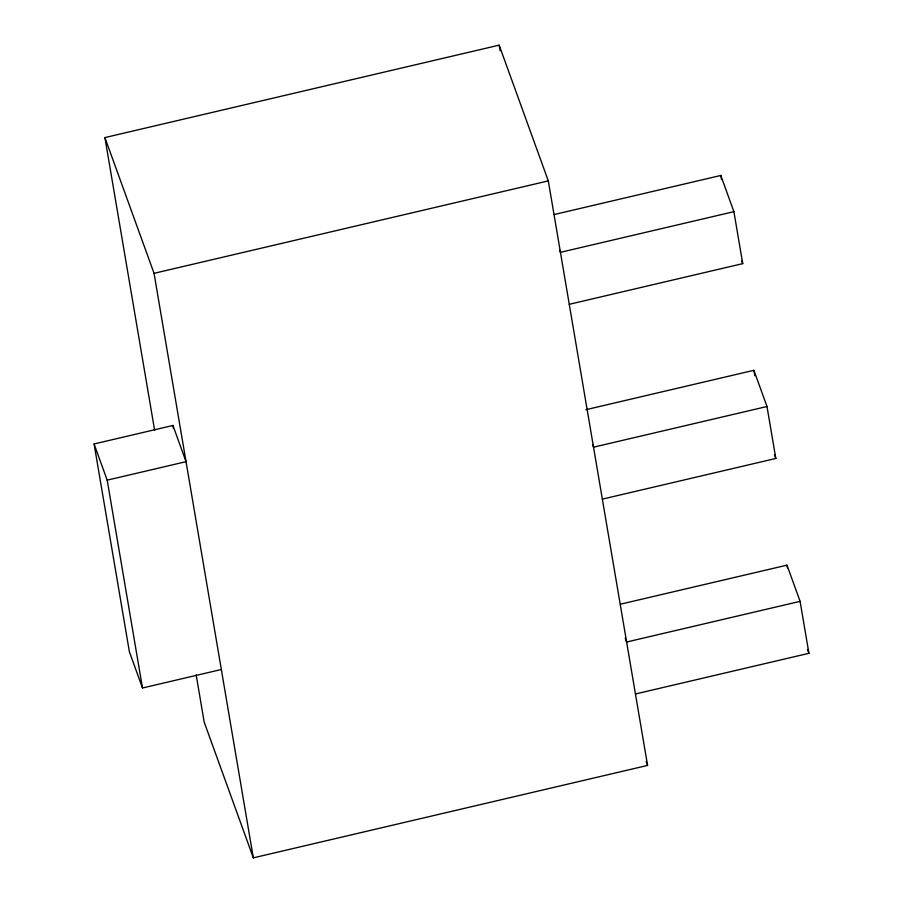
<?xml version="1.0" encoding="UTF-8"?>
<svg xmlns="http://www.w3.org/2000/svg" width="903" height="903" viewBox="0 0 903 903"><rect width="100%" height="100%" fill="white"/><g stroke="black" fill="none" stroke-linecap="round" stroke-linejoin="round"><path stroke-width="1.35" d="M154.673 430.539L104.906 137.583L499.156 45.15L548.302 180.893L647.575 765.417L253.325 857.85L204.191 722.107L196.177 674.902M104.906 137.583L154.052 273.327L548.302 180.893M554.16 214.542L720.797 175.464L733.902 211.663L742.729 263.631L569.262 304.3M733.902 211.663L560.436 252.332L559.499 249.747M94.081 443.96L172.936 425.471L186.041 461.67L107.186 480.159L94.081 443.96L129.389 651.785L142.493 687.984L221.337 669.507M585.889 409.702L753.892 370.309L766.997 406.508L775.824 458.464L602.346 499.133M766.997 406.508L593.531 447.177L592.594 444.592M620.35 604.22L786.987 565.154L800.092 601.353L808.919 653.309L635.441 693.978M800.092 601.353L626.626 642.022L625.215 638.139M741.792 261.046L742.729 263.631M774.413 454.593L775.824 458.464M807.508 649.426L808.919 653.309M646.153 761.466L647.575 765.417M720.797 175.464L721.497 179.573M753.892 370.309L754.818 375.783M786.987 565.154L787.45 567.885M499.156 45.15L500.104 50.703M154.052 273.327L253.325 857.85M172.936 425.471L173.41 428.248M107.186 480.159L142.493 687.984"/></g></svg>
